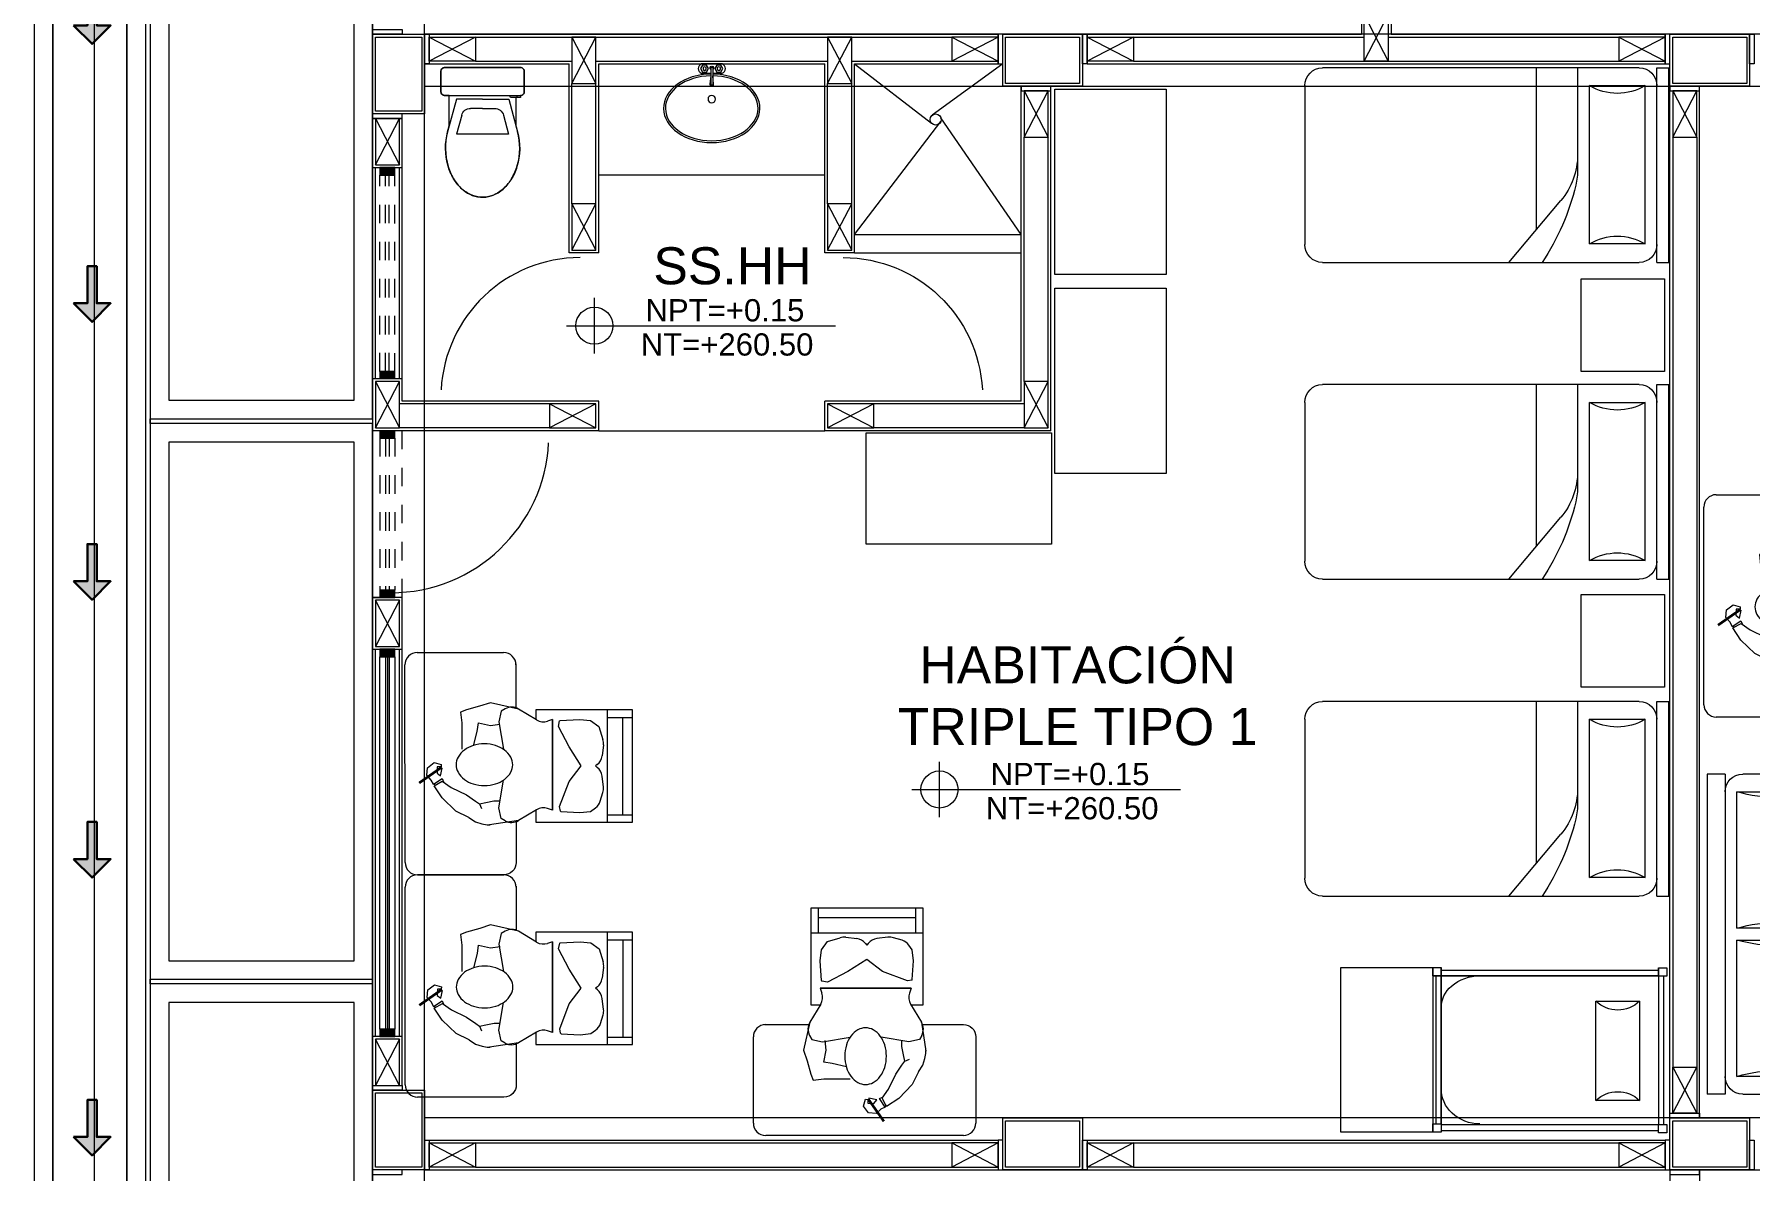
# Model space of a CAD drawing. Header units: metres. Extents: x 349075 to 349285, y 9281902 to 9282050.
# Drawn here: x 349143.86 to 349153.11, y 9282015.89 to 9282022.02 of the extents above; entities that cross this region are included whole.
import ezdxf

# ---------------------------------------------------------------- set-up
doc = ezdxf.new("R2010")
doc.units = ezdxf.units.M
doc.header["$LTSCALE"] = 0.25
doc.linetypes.add('01 nivel$0$HIDDEN2', pattern=[0.1875, 0.125, -0.0625])
doc.linetypes.add('DASHED2', pattern=[0.762, 0.635, -0.127])
for name, color, linetype, lineweight in [('.', 7, 'Continuous', 0), ('0_ CUNETAS', 151, 'Continuous', 5), ('0_VANOS', 30, 'Continuous', 9), ('ARQ-FONDO', 253, 'CONTINUOUS', 9), ('CUNETAS-RED', 5, 'CONTINUOUS', 18)]:
    doc.layers.add(name, color=color, linetype=linetype, lineweight=lineweight)
doc.styles.add('Arial_1', font='arial.ttf', dxfattribs={"height": 0.15})

# ---------------------------------------------------------------- blocks, each defined once
blk = doc.blocks.new('*U3807')
at = {"layer": '.', "lineweight": 30}
h = blk.add_hatch(color=1, dxfattribs=at)
h.dxf.hatch_style = 1
h.paths.add_polyline_path([(-0.025, -0.05), (-0.1, -0.05), (0, -0.15), (0.1, -0.05), (0.025, -0.05), (0.025, 0.15), (-0.025, 0.15)])
at = {"layer": '0_ CUNETAS', "color": 1, "lineweight": 30}
blk.add_lwpolyline([(-0.1, -0.05), (-0.025, -0.05), (-0.025, 0.15), (0.025, 0.15), (0.025, -0.05), (0.1, -0.05), (0, -0.15)], close=True, dxfattribs=at)
blk = doc.blocks.new('*U3808')
at = {"layer": '0_ CUNETAS', "color": 0, "linetype": 'ByBlock', "lineweight": -2, "transparency": 16777216}
for p in [(0, 33), (0, 31.5), (0, 30), (0, 28.5), (0, 27)]:
    blk.add_blockref('*U3807', p, dxfattribs=at)
blk = doc.blocks.new('red drenaje')
at = {"layer": 'CUNETAS-RED'}
blk.add_line((-7.175, 111.023), (-7.175, 73.893), dxfattribs=at)
at = {"layer": 'CUNETAS-RED', "lineweight": 0}
for p, q in [((-7.175, 111.023), (-7.175, 73.893)), ((-6.575, 111.023), (-6.575, 73.893)), ((-7.075, 110.923), (-7.075, 73.893))]:
    blk.add_line(p, q, dxfattribs=at)
blk.add_polyline3d([(-6.675, 73.893, 0), (-6.675, 110.923, 0), (-6.675, 73.893, -20.5486), (-7.075, 73.893, -20.5486), (-7.075, 110.923, 0), (-6.675, 110.923, 0)], dxfattribs=at)
blk.add_blockref('*U3808', (-6.8631, 71.1207, -20.5486), dxfattribs=at)
blk = doc.blocks.new('C-4-flat-1-flat-1')
at = {"layer": 'ARQ-FONDO', "lineweight": 0}
for p, q in [((-0.4364, -0.063), (-0.4363, -0.473)), ((-0.3064, -0.0429), (-0.4164, -0.0429)), ((-0.2864, -0.0879), (-0.2864, -0.0629)), ((-0.122, -0.0879), (-0.2864, -0.0879)), ((-0.2664, -0.1265), (-0.0899, -0.0793)), ((-0.0899, -0.0793), (-0.122, -0.0879)), ((-0.2663, -0.2679), (-0.2664, -0.1265)), ((-0.1793, -0.155), (-0.0769, -0.1276)), ((-0.0769, -0.4081), (-0.0769, -0.1276)), ((-0.2663, -0.2679), (-0.2663, -0.4093)), ((-0.2163, -0.2679), (-0.2163, -0.2033)), ((-0.2163, -0.2679), (-0.2163, -0.3325)), ((-0.2753, -0.4181), (-0.2863, -0.4133)), ((-0.2741, -0.4537), (-0.2863, -0.4537)), ((-0.2753, -0.4537), (-0.2753, -0.4181)), ((-0.2753, -0.4479), (-0.1219, -0.4479)), ((-0.2753, -0.4479), (-0.1219, -0.4479)), ((-0.2753, -0.4537), (-0.2753, -0.4479)), ((-0.2741, -0.4537), (-0.2753, -0.4537)), ((-0.2741, -0.4729), (-0.2741, -0.4537)), ((-0.2741, -0.4729), (-0.2741, -0.4537)), ((-0.2663, -0.4093), (-0.0898, -0.4565)), ((-0.1792, -0.3808), (-0.0769, -0.4081)), ((-0.1219, -0.4479), (-0.0898, -0.4565)), ((-0.4163, -0.4929), (-0.3063, -0.4929)), ((-0.2863, -0.4729), (-0.2741, -0.4729)), ((-0.2863, -0.4729), (-0.2741, -0.4729))]:
    blk.add_line(p, q, dxfattribs=at)
at = {"layer": 'ARQ-FONDO', "lineweight": 0, "flags": 128}
blk.add_lwpolyline([(-0.4164, -0.0429), (-0.3064, -0.0429, -0.016084), (-0.3051, -0.043, -0.098696), (-0.2975, -0.045, -0.082497), (-0.2922, -0.0488, -0.052188), (-0.2896, -0.052, -0.043988), (-0.288, -0.0551, -0.036572), (-0.287, -0.0579, -0.034751), (-0.2865, -0.0606, -0.021821), (-0.2864, -0.0624, -0.006718), (-0.2864, -0.0629), (-0.2863, -0.4729, -0.016083), (-0.2863, -0.4742, -0.022806), (-0.2865, -0.476, -0.021818), (-0.2869, -0.4777, -0.034754), (-0.2877, -0.4804, -0.036572), (-0.289, -0.483, -0.043988), (-0.291, -0.4859, -0.052186), (-0.294, -0.4887, -0.082496), (-0.2998, -0.4918, -0.082484), (-0.3063, -0.4929), (-0.4163, -0.4929, -0.016082), (-0.4176, -0.4929, -0.098699), (-0.4251, -0.4909, -0.082496), (-0.4304, -0.4871, -0.052185), (-0.4331, -0.4838, -0.043989), (-0.4347, -0.4807, -0.036572), (-0.4356, -0.478, -0.034752), (-0.4362, -0.4752, -0.021821), (-0.4363, -0.4735, -0.006719), (-0.4363, -0.473), (-0.4364, -0.063, -0.016085), (-0.4363, -0.0617, -0.022804), (-0.4361, -0.0599, -0.021821), (-0.4358, -0.0581, -0.034752), (-0.4349, -0.0555, -0.036572), (-0.4337, -0.0529, -0.043989), (-0.4316, -0.05, -0.052185), (-0.4286, -0.0471, -0.082499), (-0.4229, -0.044, -0.082481), (-0.4164, -0.0429)], format="xyb", dxfattribs=at)
at = {"layer": 'ARQ-FONDO', "lineweight": 0}
for points in [[(-0.0898, -0.4565, 0.138325), (0.0981, -0.4533, 0.067431), (0.1697, -0.4207, 0.079159), (0.2243, -0.3728, 0.080244), (0.2533, -0.3232, 0.196401), (0.2512, -0.2071, 0.091852), (0.2135, -0.1507, 0.06635), (0.164, -0.1115, 0.067294), (0.0912, -0.0804, 0.132913), (-0.0899, -0.0793)], [(-0.0899, -0.0793, -0.138325), (0.098, -0.0823, -0.067431), (0.1696, -0.115, -0.079159), (0.2242, -0.1628, -0.080244), (0.2533, -0.2124, -0.196401), (0.2512, -0.3285, -0.091852), (0.2136, -0.3849, -0.06635), (0.1641, -0.4241, -0.067294), (0.0913, -0.4553, -0.132913), (-0.0898, -0.4565)]]:
    blk.add_lwpolyline(points, format="xyb", dxfattribs=at)
for centre, major_axis, start_param, end_param in [((-0.4164, -0.0629), (0.02, -0.0013), 1.635126, 3.205922), ((-0.3064, -0.0629), (0.02, -0.0013), 0.06433, 1.635126), ((-0.1663, -0.2033), (0.0499, -0.0032), 1.896446, 3.205922), ((-0.1663, -0.3325), (0.0499, -0.0032), -3.077263, -1.767787), ((-0.4163, -0.4729), (0.02, -0.0013), -3.077263, -1.506467), ((-0.3063, -0.4729), (0.02, -0.0013), -1.506467, 0.06433)]:
    blk.add_ellipse(centre, major_axis=major_axis, ratio=1, start_param=start_param, end_param=end_param, dxfattribs=at)
blk = doc.blocks.new('Lav ovalado')
at = {"layer": 'ARQ-FONDO', "lineweight": 0}
for p, q in [((-0.0222, 0.005), (-0.1104, 0.005)), ((-0.0222, -0.005), (-0.1104, -0.005))]:
    blk.add_line(p, q, dxfattribs=at)
for points in [[(-0.0644, -0.005), (-0.1094, -0.0099, -1.115964), (-0.1094, 0.0099), (-0.0644, 0.005)], [(-0.05, 0.005), (-0.05, 0.0566, -0.688608), (0, 0.0566), (0, -0.0566, -0.688608), (-0.05, -0.0566)], [(-0.05, -0.0566), (-0.05, -0.005, -0.688608)]]:
    blk.add_lwpolyline(points, format="xyb", dxfattribs=at)
for points in [[(-0.0437, 0.0485), (-0.025, 0.0593), (-0.0063, 0.0485), (-0.0063, 0.027), (-0.025, 0.0162), (-0.0437, 0.027)], [(-0.035, 0.0377), (-0.03, 0.0464), (-0.02, 0.0464), (-0.015, 0.0377), (-0.02, 0.0291), (-0.03, 0.0291)], [(-0.0437, -0.0278), (-0.025, -0.0171), (-0.0063, -0.0278), (-0.0063, -0.0494), (-0.025, -0.0602), (-0.0437, -0.0494)], [(-0.035, -0.0386), (-0.03, -0.03), (-0.02, -0.03), (-0.015, -0.0386), (-0.02, -0.0473), (-0.03, -0.0473)]]:
    blk.add_lwpolyline(points, close=True, dxfattribs=at)
blk.add_circle((-0.1898, -0.0004), 0.02, dxfattribs=at)
for centre, radius, start, end in [((-0.1104, 0), 0.005, 90, 270), ((-0.0222, 0), 0.01, 210, 150), ((-0.0222, 0), 0.005, 270, 90)]:
    blk.add_arc(centre, radius, start, end, dxfattribs=at)
at = {"layer": 'ARQ-FONDO', "lineweight": 0, "extrusion": (0, 0, -1)}
for major_axis, ratio, start_param, end_param in [((0, 0.26), 0.711538, 1.588351, 7.833073), ((0, 0.25), 0.7, 1.589053, 7.832236)]:
    blk.add_ellipse((-0.2394, -0.0004), major_axis=major_axis, ratio=ratio, start_param=start_param, end_param=end_param, dxfattribs=at)
blk = doc.blocks.new('columnas 2do bloque')
at = {"layer": 'ARQ-FONDO', "elevation": 0}
for points in [[(-10.83, -6.23), (-10.83, -5.8), (-10.55, -5.8), (-10.55, -6.23)], [(-10.815, -6.215), (-10.815, -5.815), (-10.565, -5.815), (-10.565, -6.215)], [(-7.43, -11.65), (-7, -11.65), (-7, -11.93), (-7.43, -11.93)], [(-3.83, -11.65), (-3.4, -11.65), (-3.4, -11.93), (-3.83, -11.93)], [(-7.415, -11.665), (-7.015, -11.665), (-7.015, -11.915), (-7.415, -11.915)], [(-3.815, -11.665), (-3.415, -11.665), (-3.415, -11.915), (-3.815, -11.915)]]:
    blk.add_lwpolyline(points, close=True, dxfattribs=at)
at = {"layer": 'ARQ-FONDO'}
for points in [[(-7.43, -5.8), (-7, -5.8), (-7, -6.08), (-7.43, -6.08)], [(-7.415, -5.815), (-7.015, -5.815), (-7.015, -6.065), (-7.415, -6.065)], [(-3.83, -5.8), (-3.4, -5.8), (-3.4, -6.08), (-3.83, -6.08)], [(-3.815, -5.815), (-3.415, -5.815), (-3.415, -6.065), (-3.815, -6.065)], [(-10.83, -11.93), (-10.83, -11.5), (-10.55, -11.5), (-10.55, -11.93)], [(-10.815, -11.915), (-10.815, -11.515), (-10.565, -11.515), (-10.565, -11.915)]]:
    blk.add_lwpolyline(points, close=True, dxfattribs=at)
blk = doc.blocks.new('*U1045')
at = {"linetype": 'Continuous', "lineweight": 0, "true_color": 0xbebebe}
for points in [[(3037.2524, 1360.5431), (3037.2124, 1360.5431), (3037.2124, 1360.4631), (3037.2524, 1360.4631)], [(3039.3025, 1360.5431), (3039.2625, 1360.5431), (3039.2625, 1360.4631), (3039.3025, 1360.4631)]]:
    blk.add_hatch(color=9, dxfattribs=at).paths.add_polyline_path(points)
at = {"layer": '0_VANOS', "linetype": 'Continuous'}
for p, q in [((3037.2524, 1360.5131), (3039.2625, 1360.5131)), ((3037.2524, 1360.5031), (3039.2625, 1360.5031)), ((3037.2524, 1360.4931), (3039.2625, 1360.4931))]:
    blk.add_line(p, q, dxfattribs=at)
for points in [[(3037.2124, 1360.5431), (3037.2124, 1360.4631), (3037.2524, 1360.4631), (3037.2524, 1360.5431)], [(3037.2524, 1360.5431), (3039.2625, 1360.5431), (3039.2625, 1360.4631), (3037.2524, 1360.4631)], [(3039.2625, 1360.5431), (3039.2625, 1360.4631), (3039.3025, 1360.4631), (3039.3025, 1360.5431)]]:
    blk.add_lwpolyline(points, close=True, dxfattribs=at)
blk = doc.blocks.new('*U1046')
at = {"linetype": 'Continuous', "true_color": 0xbebebe}
for points in [[(3032.1314, 1351.1888), (3032.1314, 1351.2688), (3032.1714, 1351.2688), (3032.1714, 1351.1888)], [(3033.2314, 1351.1888), (3033.2314, 1351.2688), (3033.2714, 1351.2688), (3033.2714, 1351.1888)]]:
    blk.add_hatch(color=9, dxfattribs=at).paths.add_polyline_path(points)
at = {"layer": '0_VANOS', "linetype": 'Continuous'}
for p, q in [((3032.1314, 1351.2688), (3032.1714, 1351.2688)), ((3032.1314, 1351.2688), (3032.1314, 1351.1888)), ((3032.1714, 1351.1888), (3032.1314, 1351.1888)), ((3032.1714, 1351.2688), (3032.1714, 1351.1888)), ((3033.2314, 1351.1888), (3033.2314, 1351.2688)), ((3033.2314, 1351.2688), (3033.2714, 1351.2688)), ((3033.2714, 1351.1888), (3033.2314, 1351.1888)), ((3033.2714, 1351.2688), (3033.2714, 1351.1888))]:
    blk.add_line(p, q, dxfattribs=at)
at = {"layer": '0_VANOS', "linetype": '01 nivel$0$HIDDEN2', "ltscale": 0.5}
for p, q in [((3032.1708, 1351.2688), (3033.2307, 1351.2688)), ((3032.1714, 1351.2388), (3033.2314, 1351.2388)), ((3032.1714, 1351.2188), (3033.2314, 1351.2188)), ((3032.1714, 1351.1888), (3033.2314, 1351.1888))]:
    blk.add_line(p, q, dxfattribs=at)
at = {"layer": '0_VANOS', "linetype": '01 nivel$0$HIDDEN2'}
blk.add_line((3033.2314, 1351.2688), (3033.2714, 1351.2688), dxfattribs=at)
blk = doc.blocks.new('Cotas de elevación - M_Cota de elevación - Destino rellenado-517392-Nivel 1')
at = {"layer": 'ARQ-FONDO'}
for p, q in [((0, -0.0015), (0, 0.0015)), ((-0.0015, 0), (0.013, 0))]:
    blk.add_line(p, q, dxfattribs=at)
blk.add_circle((0, 0), 0.001, dxfattribs=at)
blk = doc.blocks.new('cama doble')
at = {"layer": 'ARQ-FONDO', "linetype": 'ByBlock', "lineweight": 0}
for p, q in [((-0.864, 2.4), (-0.864, 2.496)), ((-0.864, 2.496), (0.864, 2.496)), ((0.864, 2.4), (0.864, 2.496)), ((-0.864, 2.4), (0.864, 2.4)), ((-0.032, 2.336), (-0.768, 2.336)), ((-0.768, 2.336), (-0.768, 1.888)), ((-0.032, 1.888), (-0.032, 2.336)), ((0.032, 2.336), (0.032, 1.888)), ((0.768, 2.336), (0.032, 2.336)), ((0.768, 1.888), (0.768, 2.336)), ((-0.864, 0.096), (-0.864, 2.304)), ((0.864, 2.304), (0.864, 0.096)), ((-0.768, 1.888), (-0.032, 1.888)), ((0.032, 1.888), (0.768, 1.888)), ((0.4723, 1.824), (0.864, 1.824)), ((-0.128, 1.568), (0.864, 1.568)), ((0.768, 0), (-0.768, 0))]:
    blk.add_line(p, q, dxfattribs=at)
for centre, radius, start, end in [((-0.768, 2.304), 0.096, 90, 180), ((-1.536, 2.112), 0.8, 343.7398, 16.2602), ((0.736, 2.112), 0.8, 163.7398, 196.2602), ((-0.736, 2.112), 0.8, 343.7398, 16.2602), ((1.536, 2.112), 0.8, 163.7398, 196.2602), ((0.768, 2.304), 0.096, 0, 90), ((-1.3104, 6.3421), 4.7798, 275.35716, 287.66655), ((0.5961, 0.6488), 1.1764, 92.53978, 126.04031), ((0.4718, 0.2879), 1.5361, 89.98136, 102.46674), ((-0.816, 2.472), 1.1308, 267.56726, 309.54608), ((-0.768, 0.096), 0.096, 180, 270), ((0.768, 0.096), 0.096, 270, 0)]:
    blk.add_arc(centre, radius, start, end, dxfattribs=at)
blk = doc.blocks.new('escritorio dormitorios')
at = {"layer": 'ARQ-FONDO', "linetype": 'ByBlock', "lineweight": 0}
for p, q in [((-0.672, 0.4277, -11.9309), (0.395, 0.4287, -80.1225)), ((-0.7385, -0.1048, -80.1225), (-0.7385, 0.3612, -80.1225)), ((0.4615, 0.3621, -148.3141), (0.4615, -0.1038, -148.3141)), ((0.401, -0.1701, -167.5126), (0.1629, -0.1701, -167.5126))]:
    blk.add_line(p, q, dxfattribs=at)
at = {"layer": 'ARQ-FONDO', "lineweight": 0}
for p, q in [((-0.3951, 0.1532), (-0.3233, 0.2286)), ((-0.3233, 0.2286), (-0.2575, 0.2716)), ((-0.2336, 0.2274), (-0.2671, 0.1783)), ((-0.2575, 0.2716), (-0.2336, 0.2274)), ((-0.2539, 0.2633), (-0.2491, 0.2752)), ((-0.2491, 0.2752), (-0.2192, 0.2286)), ((-0.2192, 0.2286), (-0.236, 0.2214)), ((-0.4298, 0.0838), (-0.3951, 0.1532)), ((-0.3066, 0.097), (-0.3401, 0.0479)), ((-0.2671, 0.1783), (-0.3066, 0.097)), ((-0.3556, 0.0264), (-0.3807, 0.0156)), ((-0.3401, 0.0479), (-0.3556, 0.0264)), ((-0.4455, -0.1835), (-0.4691, -0.0268)), ((-0.4467, -0.1121), (-0.4345, -0.0901)), ((-0.4345, -0.0901), (-0.3765, -0.0773)), ((-0.3765, -0.0773), (-0.2282, -0.103)), ((0.0876, -0.0773), (-0.0606, -0.103)), ((0.1456, -0.0901), (0.0876, -0.0773)), ((0.1578, -0.1121), (0.1456, -0.0901)), ((-0.3869, -0.281), (-0.4455, -0.1835)), ((0.0981, -0.281), (0.1566, -0.1835)), ((-0.4538, -0.277), (-0.4538, -0.7988)), ((-0.3893, -0.277), (-0.4538, -0.277)), ((0.1521, -0.277), (0.1005, -0.277)), ((0.1521, -0.7988), (0.1521, -0.277)), ((-0.3893, -0.3672), (-0.3804, -0.3403)), ((0.1005, -0.3672), (-0.3893, -0.3672)), ((-0.3893, -0.3672), (0.1005, -0.3672)), ((0.1005, -0.3672), (0.0916, -0.3403)), ((-0.3962, -0.4132), (-0.4022, -0.5153)), ((-0.394, -0.4106), (-0.37, -0.4058)), ((-0.37, -0.4058), (-0.2347, -0.4574)), ((-0.2347, -0.4574), (-0.1509, -0.5218)), ((-0.1509, -0.5218), (-0.0477, -0.4574)), ((-0.0477, -0.4574), (0.0618, -0.3994)), ((0.0618, -0.3994), (0.092, -0.4054)), ((0.0942, -0.408), (0.1005, -0.5153)), ((-0.4022, -0.5153), (-0.3958, -0.5733)), ((0.1005, -0.5153), (0.0941, -0.5733)), ((-0.3958, -0.5733), (-0.3776, -0.5988)), ((-0.3405, -0.6255), (-0.2944, -0.6397)), ((-0.2646, -0.6423), (-0.2054, -0.6349)), ((-0.1585, -0.6087), (-0.1509, -0.5991)), ((-0.1432, -0.6087), (-0.1509, -0.5991)), ((-0.0371, -0.6423), (-0.0963, -0.6349)), ((0.0618, -0.6184), (-0.0073, -0.6397)), ((0.0941, -0.5733), (0.0618, -0.6184)), ((-0.4538, -0.6635), (0.1521, -0.6635)), ((-0.4143, -0.6635), (-0.4143, -0.7988)), ((0.1106, -0.6635), (0.1106, -0.7988)), ((-0.4538, -0.7988), (0.1521, -0.7988)), ((-0.4143, -0.7473), (0.1106, -0.7473))]:
    blk.add_line(p, q, dxfattribs=at)
at = {"layer": 'ARQ-FONDO', "lineweight": 0, "const_width": 0.014}
blk.add_lwpolyline([(-0.1571, 0.2297), (-0.2426, 0.352)], dxfattribs=at)
at = {"layer": 'ARQ-FONDO', "lineweight": 0}
for points in [[(-0.2491, 0.2752), (-0.2266, 0.2869), (-0.2006, 0.3101), (-0.16, 0.3064), (-0.1325, 0.2702), (-0.1434, 0.2326), (-0.1557, 0.2333), (-0.1557, 0.2543), (-0.189, 0.2551), (-0.2049, 0.2362), (-0.1622, 0.2276)], [(0.1566, -0.1835), (0.1908, -0.0322), (0.1714, 0.0258), (0.1521, 0.0967), (0.1392, 0.1289), (0.0812, 0.1225), (0.0232, 0.1225), (-0.0606, 0.1225)], [(-0.4298, 0.0838), (-0.4532, 0.0487), (-0.4638, 0.0135), (-0.4691, -0.0147), (-0.4691, -0.0305)], [(-0.3556, 0.0264), (-0.3477, -0.0076), (-0.3389, -0.0516), (-0.3389, -0.0833)], [(-0.0413, 0.058), (0.0361, 0.0387), (0.0812, 0.0323), (0.0683, -0.0322), (0.0747, -0.0837)]]:
    blk.add_lwpolyline(points, dxfattribs=at)
blk.add_lwpolyline([(-0.2564, 0, 0.07405), (-0.2474, -0.0603, 0.084801), (-0.2235, -0.108, 0.106336), (-0.1851, -0.142, 0.128955), (-0.144, -0.1528, 0.128955), (-0.1029, -0.142, 0.106336), (-0.0646, -0.108, 0.084801), (-0.0406, -0.0603, 0.07405), (-0.0316, 0, 0.07405), (-0.0406, 0.0603, 0.084801), (-0.0646, 0.108, 0.106336), (-0.1029, 0.142, 0.128955), (-0.144, 0.1528, 0.128955), (-0.1851, 0.142, 0.106336), (-0.2235, 0.108, 0.084801), (-0.2474, 0.0603, 0.07405)], format="xyb", close=True, dxfattribs=at)
at = {"layer": 'ARQ-FONDO', "linetype": 'ByBlock', "lineweight": 0, "elevation": -80.1225}
blk.add_lwpolyline([(-0.4513, -0.1713), (-0.672, -0.1713, -0.414214), (-0.7385, -0.1048)], format="xyb", dxfattribs=at)
at = {"layer": 'ARQ-FONDO', "linetype": 'ByBlock', "lineweight": 0}
for centre, start, end in [((-0.672, 0.3612, -11.9309), 90, 180), ((0.395, 0.3621, -80.1225), 360, 90), ((0.395, -0.1038, -148.3141), 270, 0)]:
    blk.add_arc(centre, 0.0665, start, end, dxfattribs=at)
at = {"layer": 'ARQ-FONDO', "lineweight": 0}
for centre, radius, start, end in [((-0.3842, -0.1467), 0.0714, 150.9331, 210.97654), ((0.0954, -0.1467), 0.0714, 329.02346, 29.0669), ((-0.4481, -0.3178), 0.0714, 341.55636, 30.97654), ((0.1593, -0.3178), 0.0714, 149.02346, 198.44364), ((-0.3934, -0.4134), 0.0028, 101.30436, 176.63184), ((0.0914, -0.4081), 0.0028, 3.36816, 78.69563), ((0.0914, -0.4081), 0.0028, 3.36816, 78.69563), ((-0.3195, -0.5573), 0.0714, 215.55138, 252.90541), ((-0.2734, -0.5714), 0.0714, 252.90541, 277.12145), ((-0.2143, -0.564), 0.0714, 277.12145, 321.32606), ((-0.0875, -0.564), 0.0714, 218.67394, 262.87855), ((-0.0283, -0.5714), 0.0714, 262.87855, 287.09459)]:
    blk.add_arc(centre, radius, start, end, dxfattribs=at)
blk = doc.blocks.new('*U1569')
blk.add_arc((0.0215, 0.0476), 0.8535, 0.15786, 87.08143)
blk = doc.blocks.new('*U1074')
at = {"linetype": 'Continuous', "true_color": 0xbebebe}
for points in [[(3032.1314, 1351.1888), (3032.1314, 1351.2688), (3032.1714, 1351.2688), (3032.1714, 1351.1888)], [(3032.9914, 1351.1888), (3032.9914, 1351.2688), (3033.0314, 1351.2688), (3033.0314, 1351.1888)]]:
    blk.add_hatch(color=9, dxfattribs=at).paths.add_polyline_path(points)
at = {"layer": '0_VANOS', "linetype": 'Continuous'}
for p, q in [((3032.1314, 1351.2688), (3032.1714, 1351.2688)), ((3032.1314, 1351.2688), (3032.1314, 1351.1888)), ((3032.1714, 1351.1888), (3032.1314, 1351.1888)), ((3032.1714, 1351.2688), (3032.1714, 1351.1888)), ((3032.9914, 1351.1888), (3032.9914, 1351.2688)), ((3032.9914, 1351.2688), (3033.0314, 1351.2688)), ((3033.0314, 1351.1888), (3032.9914, 1351.1888)), ((3033.0314, 1351.2688), (3033.0314, 1351.1888))]:
    blk.add_line(p, q, dxfattribs=at)
at = {"layer": '0_VANOS', "linetype": '01 nivel$0$HIDDEN2', "ltscale": 0.5}
for p, q in [((3032.1708, 1351.2688), (3032.9908, 1351.2688)), ((3032.1714, 1351.2388), (3032.9914, 1351.2388)), ((3032.1714, 1351.2188), (3032.9914, 1351.2188)), ((3032.1714, 1351.1888), (3032.9914, 1351.1888))]:
    blk.add_line(p, q, dxfattribs=at)
at = {"layer": '0_VANOS', "linetype": '01 nivel$0$HIDDEN2'}
blk.add_line((3032.9914, 1351.2688), (3033.0314, 1351.2688), dxfattribs=at)
blk = doc.blocks.new('*U995')
at = {"lineweight": 0}
blk.add_arc((0.022, 0.0479), 0.7531, 0.15786, 87.08143, dxfattribs=at)
blk = doc.blocks.new('cunaaaaaaa')
at = {"layer": 'ARQ-FONDO', "lineweight": 0}
for p, q in [((-1.0631, 2.1094), (-1.0631, 2.0644)), ((-1.0181, 2.1094), (-1.0631, 2.1094)), ((-1.0631, 2.0644), (-1.0181, 2.0644)), ((-1.0519, 2.0644), (-1.0519, 0.8925)), ((-1.0209, 2.0644), (-1.0209, 0.8925)), ((-0.1731, 2.0644), (-1.0209, 2.0644)), ((-1.0181, 2.0644), (-1.0181, 2.1094)), ((-0.2181, 2.0925), (-1.0181, 2.0925)), ((-0.1731, 2.1094), (-0.2181, 2.1094)), ((-0.2181, 2.1094), (-0.2181, 2.0644)), ((-0.2181, 2.0644), (-0.1731, 2.0644)), ((-0.2153, 0.8475), (-0.2153, 2.0644)), ((-0.2153, 2.0644), (-0.2153, 0.8475)), ((-0.1844, 0.8925), (-0.1844, 2.0644)), ((-0.1731, 2.0644), (-0.1731, 2.1094)), ((-0.8887, 1.9631), (-0.8887, 1.7269)), ((-0.3531, 1.9631), (-0.8887, 1.9631)), ((-0.3531, 1.7269), (-0.3531, 1.9631)), ((-0.8887, 1.7269), (-0.3531, 1.7269)), ((-1.0603, 0.8925), (-1.0603, 0.8475)), ((-1.0153, 0.8925), (-1.0603, 0.8925)), ((-1.0603, 0.8475), (-1.0153, 0.8475)), ((-1.0181, 0.8925), (-0.1703, 0.8925)), ((-0.1703, 0.8925), (-1.0181, 0.8925)), ((-1.0153, 0.8475), (-1.0153, 0.8925)), ((-1.0153, 0.8644), (-0.2153, 0.8644)), ((-0.1703, 0.8925), (-0.2153, 0.8925)), ((-0.2153, 0.8925), (-0.2153, 0.8475)), ((-0.2153, 0.8475), (-0.1703, 0.8475)), ((-0.1703, 0.8475), (-0.1703, 0.8925))]:
    blk.add_line(p, q, dxfattribs=at)
for centre, radius, start, end in [((-1.0128, 1.845), 0.1713, 316.39413, 43.60587), ((-0.2291, 1.845), 0.1713, 136.39413, 223.60587), ((-0.794, 1.1006), 0.2213, 180, 222.58049), ((-0.453, 1.1006), 0.2377, 320.04245, 0), ((-0.8241, 1.073), 0.1805, 222.58051, 270), ((-0.3897, 1.0476), 0.1551, 270, 320.04242)]:
    blk.add_arc(centre, radius, start, end, dxfattribs=at)
blk = doc.blocks.new('CAMA DE PLAZA Y MEDIA')
at = {"layer": 'ARQ-FONDO', "linetype": 'ByBlock', "lineweight": 0}
for p, q in [((-2.464, -0.474), (-2.464, 0.576)), ((-2.4, 0.576), (-2.464, 0.576)), ((-2.4, -0.474), (-2.4, 0.576)), ((-2.304, 0.576), (-0.596, 0.576)), ((-1.972, 0.576), (-1.972, 0.0311)), ((-1.748, 0.576), (-1.748, -0.298)), ((-2.036, 0.48), (-2.336, 0.48)), ((-2.336, -0.374), (-2.336, 0.48)), ((-2.036, -0.374), (-2.036, 0.48)), ((-0.5, 0.48), (-0.5, -0.378)), ((-1.6005, -0.474), (-1.8817, -0.1401)), ((-2.336, -0.374), (-2.036, -0.374)), ((-2.4, -0.474), (-2.464, -0.474)), ((-0.596, -0.474), (-2.304, -0.474))]:
    blk.add_line(p, q, dxfattribs=at)
for centre, radius, start, end in [((-2.304, 0.48), 0.096, 90, 180), ((-0.596, 0.48), 0.096, 0, 90), ((-2.186, 0.73), 0.2915, 239.03624, 300.96376), ((-1.588, 0.1073), 0.384, 180, 220.10593), ((-1.588, 0.0311), 0.384, 180, 193.3928), ((-0.6948, 0.2438), 1.3022, 193.3928, 213.4501), ((-2.186, -0.624), 0.2915, 59.03624, 120.96376), ((-2.304, -0.378), 0.096, 180, 270), ((-0.596, -0.378), 0.096, 270, 0)]:
    blk.add_arc(centre, radius, start, end, dxfattribs=at)
blk = doc.blocks.new('BLOQUE EDF 07 PG')
at = {"layer": 'ARQ-FONDO'}
for p, q in [((-5.495, -3, -20.5486), (-5.495, -5.8, -20.5486)), ((-5.335, -3, -20.5486), (-5.335, -5.8, -20.5486)), ((-10.83, -3.92, -20.5486), (-10.83, -5.8)), ((-5.48, -5.695, -20.5486), (-5.35, -5.945, -20.5486)), ((-5.48, -5.945, -20.5486), (-5.35, -5.695, -20.5486)), ((-10.55, -5.8, -20.5486), (-7.455, -5.8, 0)), ((-10.275, -5.815, -20.5486), (-10.525, -5.945, -20.5486)), ((-10.525, -5.815, -20.5486), (-10.275, -5.945, -20.5486)), ((-10.275, -5.815, -20.5486), (-7.705, -5.815, 0)), ((-9.7548, -6.065, -20.5486), (-9.6248, -5.815, -20.5486)), ((-9.7548, -5.815, -20.5486), (-9.6248, -6.065, -20.5486)), ((-8.375, -6.065, -20.5486), (-8.245, -5.815, -20.5486)), ((-8.375, -5.815, -20.5486), (-8.245, -6.065, -20.5486)), ((-7.705, -5.815, 0), (-7.455, -5.945, 0)), ((-7.455, -5.815, 0), (-7.705, -5.945, 0)), ((-7.455, -5.96, 0), (-7.455, -5.8, -20.5486)), ((-6.975, -5.8, 0), (-5.495, -5.8, -20.5486)), ((-6.975, -5.96, 0), (-6.975, -5.8, 0)), ((-6.725, -5.815, 0), (-6.975, -5.945, 0)), ((-6.975, -5.815, 0), (-6.725, -5.945, 0)), ((-6.725, -5.815, 0), (-5.48, -5.815, -20.5486)), ((-5.35, -5.815, -20.5486), (-4.105, -5.815, 0)), ((-5.335, -5.8, -20.5486), (-3.855, -5.8, 0)), ((-4.105, -5.815, 0), (-3.855, -5.945, 0)), ((-3.855, -5.815, 0), (-4.105, -5.945, 0)), ((-3.855, -5.96, 0), (-3.855, -5.8, 0)), ((-10.55, -5.96, -20.5486), (-9.77, -5.96, -20.5486)), ((-10.275, -5.945, -20.5486), (-9.7548, -5.945, -20.5486)), ((-9.77, -6.98, -20.5486), (-9.77, -5.96, -20.5486)), ((-9.6248, -5.945, -20.5486), (-8.375, -5.945, -20.5486)), ((-9.61, -5.96, -20.5486), (-8.39, -5.96, -20.5486)), ((-9.61, -6.98, -664.3859), (-9.61, -5.96, -20.5486)), ((-8.39, -6.98, -20.5486), (-8.39, -5.96, -20.5486)), ((-8.245, -5.945, -20.5486), (-7.705, -5.945, 0)), ((-8.23, -5.96, -20.5486), (-7.455, -5.96, 0)), ((-8.23, -6.98, -20.5486), (-8.23, -5.96, -20.5486)), ((-8.23, -5.96, 0), (-7.8138, -6.2806, 0)), ((-7.43, -5.96, 0), (-7.8109, -6.2366, 0)), ((-6.975, -5.96, 0), (-3.855, -5.96, 0)), ((-6.725, -5.945, 0), (-4.105, -5.945, 0)), ((-9.755, -6.715, -664.3859), (-9.7548, -6.065, -20.5486)), ((-9.625, -6.715, -664.3859), (-9.6248, -6.065, -20.5486)), ((-8.375, -6.715, -20.5486), (-8.375, -6.065, -20.5486)), ((-8.245, -6.715, -20.5486), (-8.245, -6.065, -20.5486)), ((-7.33, -7.78, -20.5486), (-7.33, -6.08, -20.5486)), ((-7.315, -6.355, -20.5486), (-7.185, -6.105, -20.5486)), ((-7.315, -6.105, -20.5486), (-7.185, -6.355, -20.5486)), ((-7.17, -7.94, -20.5486), (-7.17, -6.08, -20.5486)), ((-3.83, -11.65, -20.5486), (-3.83, -6.08, -20.5486)), ((-3.815, -6.355, -20.5486), (-3.685, -6.105, -20.5486)), ((-3.815, -6.105, -20.5486), (-3.685, -6.355, -20.5486)), ((-3.67, -11.65, -20.5486), (-3.67, -6.08, -20.5486)), ((-10.815, -6.505), (-10.685, -6.255)), ((-10.815, -6.255), (-10.685, -6.505)), ((-8.23, -6.88, -664.3859), (-7.7642, -6.2711, 0)), ((-7.33, -6.88, -664.3859), (-7.7635, -6.2507, 0)), ((-7.315, -7.675, -20.5486), (-7.315, -6.355, -20.5486)), ((-7.185, -7.675, -20.5486), (-7.185, -6.355, -20.5486)), ((-3.815, -6.355, -20.5486), (-3.815, -11.375, -20.5486)), ((-3.685, -6.355, -20.5486), (-3.685, -11.375, -20.5486)), ((-10.83, -7.66, -20.5486), (-10.83, -6.52)), ((-10.815, -7.66, -20.5486), (-10.815, -6.52, -20.5486)), ((-10.685, -7.66, -20.5486), (-10.685, -6.52, -20.5486)), ((-10.67, -7.78, -20.5486), (-10.67, -6.52)), ((-8.39, -6.56, -20.5486), (-9.61, -6.56, -20.5486)), ((-9.755, -6.965, -664.3859), (-9.625, -6.715, -664.3859)), ((-9.755, -6.715, -664.3859), (-9.625, -6.965, -664.3859)), ((-8.375, -6.965, -684.9345), (-8.245, -6.715, -684.9345)), ((-8.375, -6.715, -684.9345), (-8.245, -6.965, -684.9345)), ((-8.23, -6.88, -664.3859), (-7.33, -6.88, -664.3859)), ((-9.61, -6.98, -664.3859), (-9.77, -6.98, -664.3859)), ((-8.23, -6.98, -20.5486), (-8.39, -6.98, -20.5486)), ((-8.23, -6.98, -664.3859), (-7.33, -6.98, -664.3859)), ((-10.67, -7.66, -20.5486), (-10.83, -7.66, -20.5486)), ((-10.815, -7.675, -20.5486), (-10.815, -7.675, -20.5486)), ((-10.815, -7.925, -684.9345), (-10.685, -7.675, -684.9345)), ((-10.815, -7.675, -684.9345), (-10.685, -7.925, -684.9345)), ((-10.685, -7.675, -20.5486), (-10.685, -7.675, -20.5486)), ((-7.315, -7.925, -684.9345), (-7.185, -7.675, -684.9345)), ((-7.315, -7.675, -684.9345), (-7.185, -7.925, -684.9345)), ((-9.875, -7.795, -20.5486), (-10.685, -7.795, -20.5486)), ((-9.61, -7.78, -20.5486), (-10.67, -7.78, -20.5486)), ((-9.875, -7.795, -684.9345), (-9.625, -7.925, -684.9345)), ((-9.625, -7.795, -684.9345), (-9.875, -7.925, -684.9345)), ((-9.625, -7.925, -20.5486), (-9.625, -7.795, -20.5486)), ((-9.61, -7.94, -20.5486), (-9.61, -7.78, -20.5486)), ((-8.39, -7.94, -20.5486), (-8.39, -7.78, -20.5486)), ((-7.33, -7.78, -20.5486), (-8.39, -7.78, -20.5486)), ((-8.375, -7.795, -684.9345), (-8.125, -7.925, -684.9345)), ((-8.125, -7.795, -684.9345), (-8.375, -7.925, -684.9345)), ((-7.315, -7.795, -20.5486), (-8.125, -7.795, -20.5486)), ((-9.61, -7.94), (-10.83, -7.94)), ((-9.875, -7.925, -20.5486), (-10.685, -7.925, -684.9345)), ((-9.61, -7.94), (-8.39, -7.94, -20.5486)), ((-7.17, -7.94, -20.5486), (-8.39, -7.94, -20.5486)), ((-7.315, -7.925, -20.5486), (-8.125, -7.925, -20.5486)), ((-10.685, -8.855), (-10.815, -9.105)), ((-10.685, -9.105), (-10.815, -8.855)), ((-10.83, -11.21), (-10.83, -9.12, -20.5486)), ((-10.815, -11.21, -20.5486), (-10.815, -9.12, -20.5486)), ((-10.685, -11.21, -20.5486), (-10.685, -9.12, -20.5486)), ((-10.67, -11.21, 0), (-10.67, -9.12)), ((-10.815, -11.225, 664.3859), (-10.815, -11.225, 664.3859)), ((-10.685, -11.225, 0), (-10.815, -11.475, 0)), ((-10.685, -11.475, 0), (-10.815, -11.225, 0)), ((-3.815, -11.375, -705.4832), (-3.685, -11.625, -705.4832)), ((-3.815, -11.625, -705.4832), (-3.685, -11.375, -705.4832)), ((-10.55, -11.77, -20.5486), (-7.455, -11.77, 0)), ((-10.275, -11.785, -20.5486), (-10.525, -11.915, -20.5486)), ((-10.525, -11.785, -20.5486), (-10.275, -11.915, -20.5486)), ((-10.275, -11.785, -20.5486), (-7.705, -11.785, 0)), ((-7.705, -11.785, 0), (-7.455, -11.915, 0)), ((-7.455, -11.785, 0), (-7.705, -11.915, 0)), ((-6.975, -11.77, 0), (-3.855, -11.77, 0)), ((-6.725, -11.785, 0), (-6.975, -11.915, 0)), ((-6.975, -11.785, 0), (-6.725, -11.915, 0)), ((-6.725, -11.785, 0), (-4.105, -11.785, 0)), ((-4.105, -11.785, 0), (-3.855, -11.915, 0)), ((-3.855, -11.785, 0), (-4.105, -11.915, 0)), ((-10.55, -11.93, -20.5486), (-7.455, -11.93, 0)), ((-10.275, -11.915, -20.5486), (-7.705, -11.915, -20.5486)), ((-6.975, -11.93, 0), (-3.855, -11.93, 0)), ((-6.725, -11.915, -20.5486), (-4.105, -11.915, 0)), ((-3.83, -11.93, -20.5486), (-3.83, -17.45, -20.5486)), ((-3.67, -11.93, -20.5486), (-3.67, -17.45, -20.5486))]:
    blk.add_line(p, q, dxfattribs=at)
at = {"layer": 'ARQ-FONDO', "ltscale": 0.7}
blk.add_lwpolyline([(-12.33, 1.5), (1.5, 1.5), (1.5, -36.63), (-12.33, -36.63)], close=True, dxfattribs=at)
for points, elevation in [([(-10.55, -0.63), (-10.83, -0.63), (-10.83, -34.5), (-10.55, -34.5)], 0), ([(-0.28, -6.08), (-0.28, -5.8), (-10.55, -5.8), (-10.55, -6.08)], -20.5486), ([(-0.28, -11.93), (-0.28, -11.65), (-10.55, -11.65), (-10.55, -11.93)], -705.4832)]:
    blk.add_lwpolyline(points, close=True, dxfattribs=dict(at, elevation=elevation))
at = {"layer": 'ARQ-FONDO'}
for points, elevation in [([(-5.48, -5.945), (-5.48, -5.695), (-5.35, -5.695), (-5.35, -5.945)], -20.5486), ([(-10.83, -5.8), (-10.83, -5.775), (-10.67, -5.775), (-10.67, -5.8)], 0), ([(-10.55, -5.8), (-10.525, -5.8), (-10.525, -5.96), (-10.55, -5.96)], -20.5486), ([(-10.525, -5.815), (-10.275, -5.815), (-10.275, -5.945), (-10.525, -5.945)], -20.5486), ([(-9.7548, -5.815), (-9.7548, -6.065), (-9.6248, -6.065), (-9.6248, -5.815)], -20.5486), ([(-8.375, -5.815), (-8.375, -6.065), (-8.245, -6.065), (-8.245, -5.815)], -20.5486), ([(-7.455, -5.815), (-7.705, -5.815), (-7.705, -5.945), (-7.455, -5.945)], 0), ([(-7.43, -5.8), (-7.455, -5.8), (-7.455, -5.96), (-7.43, -5.96)], 0), ([(-7, -5.8), (-6.975, -5.8), (-6.975, -5.96), (-7, -5.96)], 0), ([(-6.975, -5.815), (-6.725, -5.815), (-6.725, -5.945), (-6.975, -5.945)], 0), ([(-3.855, -5.815), (-4.105, -5.815), (-4.105, -5.945), (-3.855, -5.945)], 0), ([(-3.83, -5.8), (-3.855, -5.8), (-3.855, -5.96), (-3.83, -5.96)], 0), ([(-3.4, -5.8), (-3.375, -5.8), (-3.375, -5.96), (-3.4, -5.96)], 0), ([(-7.33, -6.08), (-7.33, -6.105), (-7.17, -6.105), (-7.17, -6.08)], -20.5486), ([(-7.315, -6.105), (-7.315, -6.355), (-7.185, -6.355), (-7.185, -6.105)], -20.5486), ([(-3.83, -6.08), (-3.83, -6.105), (-3.67, -6.105), (-3.67, -6.08)], -20.5486), ([(-3.815, -6.105), (-3.815, -6.355), (-3.685, -6.355), (-3.685, -6.105)], -20.5486), ([(-10.83, -6.23), (-10.83, -6.255), (-10.67, -6.255), (-10.67, -6.23)], 0), ([(-10.815, -6.255), (-10.815, -6.505), (-10.685, -6.505), (-10.685, -6.255)], 0), ([(-9.755, -6.715), (-9.755, -6.965), (-9.625, -6.965), (-9.625, -6.715)], -664.3859), ([(-8.375, -6.715), (-8.375, -6.965), (-8.245, -6.965), (-8.245, -6.715)], -684.9345), ([(-10.815, -7.675), (-10.815, -7.925), (-10.685, -7.925), (-10.685, -7.675)], -684.9345), ([(-7.315, -7.675), (-7.315, -7.925), (-7.185, -7.925), (-7.185, -7.675)], -684.9345), ([(-9.625, -7.795), (-9.875, -7.795), (-9.875, -7.925), (-9.625, -7.925)], -684.9345), ([(-8.125, -7.795), (-8.375, -7.795), (-8.375, -7.925), (-8.125, -7.925)], -684.9345), ([(-10.67, -11.475), (-10.67, -11.21), (-10.83, -11.21), (-10.83, -11.475)], 0), ([(-10.685, -11.475), (-10.685, -11.225), (-10.815, -11.225), (-10.815, -11.475)], 0), ([(-3.815, -11.625), (-3.815, -11.375), (-3.685, -11.375), (-3.685, -11.625)], -705.4832), ([(-10.83, -11.5), (-10.83, -11.475), (-10.67, -11.475), (-10.67, -11.5)], 0), ([(-3.83, -11.65), (-3.83, -11.625), (-3.67, -11.625), (-3.67, -11.65)], -705.4832), ([(-10.55, -11.77), (-10.525, -11.77), (-10.525, -11.93), (-10.55, -11.93)], -20.5486), ([(-10.525, -11.785), (-10.275, -11.785), (-10.275, -11.915), (-10.525, -11.915)], -20.5486), ([(-7.455, -11.785), (-7.705, -11.785), (-7.705, -11.915), (-7.455, -11.915)], 0), ([(-7.43, -11.77), (-7.455, -11.77), (-7.455, -11.93), (-7.43, -11.93)], 0), ([(-7, -11.77), (-6.975, -11.77), (-6.975, -11.93), (-7, -11.93)], 0), ([(-6.975, -11.785), (-6.725, -11.785), (-6.725, -11.915), (-6.975, -11.915)], 0), ([(-3.855, -11.785), (-4.105, -11.785), (-4.105, -11.915), (-3.855, -11.915)], 0), ([(-3.83, -11.77), (-3.855, -11.77), (-3.855, -11.93), (-3.83, -11.93)], 0), ([(-3.4, -11.77), (-3.375, -11.77), (-3.375, -11.93), (-3.4, -11.93)], 0), ([(-10.83, -11.93), (-10.83, -11.955), (-10.67, -11.955), (-10.67, -11.93)], 0), ([(-3.83, -11.93), (-3.83, -11.955), (-3.67, -11.955), (-3.67, -11.93)], 0)]:
    blk.add_lwpolyline(points, close=True, dxfattribs=dict(at, elevation=elevation))
at = {"layer": 'ARQ-FONDO', "lineweight": 0}
for points, elevation in [([(-6.5483, -6.0969), (-6.5483, -7.0969), (-7.1483, -7.0969), (-7.1483, -6.0969)], 5.0409), ([(-4.3096, -7.1201), (-3.8586, -7.1201), (-3.8586, -7.6211), (-4.3096, -7.6211)], -1385.3433), ([(-6.5483, -7.1709), (-6.5483, -8.1709), (-7.1483, -8.1709), (-7.1483, -7.1709)], 5.0409), ([(-7.1675, -8.5522), (-8.1675, -8.5522), (-8.1675, -7.9522), (-7.1675, -7.9522)], 5.0409), ([(-4.3096, -8.8235), (-3.8586, -8.8235), (-3.8586, -9.3245), (-4.3096, -9.3245)], -1385.3433), ([(-5.1091, -11.7273), (-5.6049, -11.7273), (-5.6049, -10.8373), (-5.1091, -10.8373)], -20.5486)]:
    blk.add_lwpolyline(points, close=True, dxfattribs=dict(at, elevation=elevation))
at = {"layer": 'ARQ-FONDO'}
for points in [[(-10.83, -6.255), (-10.83, -6.52), (-10.67, -6.52), (-10.67, -6.255)], [(-10.67, -9.12), (-10.67, -8.84), (-10.83, -8.84), (-10.83, -9.12)], [(-10.685, -9.105), (-10.685, -8.855), (-10.815, -8.855), (-10.815, -9.105)]]:
    blk.add_lwpolyline(points, close=True, dxfattribs=at)
at = {"layer": 'ARQ-FONDO', "linetype": 'DASHED2', "ltscale": 0.3}
blk.add_lwpolyline([(-10.67, -8.84), (-10.67, -7.94), (-10.83, -7.94), (-10.83, -8.84)], close=True, dxfattribs=at)
at = {"layer": 'ARQ-FONDO'}
blk.add_circle((-7.792, -6.26, 0), 0.03, dxfattribs=at)
blk.add_blockref('columnas 2do bloque', (0, 0, 0), dxfattribs=at)
at = {"layer": 'ARQ-FONDO', "xscale": -1}
for name, p, rotation in [('C-4-flat-1-flat-1', (-10.5042, -6.4162, -705.4664), 90), ('*U1046', (-1361.9788, -3039.7914, -705.4689), 270), ('*U995', (-8.34, -7.78, -20.5486), 270), ('*U1074', (1340.4788, 3024.1914, -684.9178), 90), ('cama doble', (-1.1327, -10.6575, 0), 90), ('cunaaaaaaa', (-5.9566, -10.667, -20.5486), 270)]:
    blk.add_blockref(name, p, dxfattribs=dict(at, rotation=rotation))
at = {"layer": 'ARQ-FONDO', "lineweight": 0, "xscale": -1, "rotation": 270.000545342567}
blk.add_blockref('Lav ovalado', (-8.9996, -5.96, 0), dxfattribs=at)
at = {"layer": 'ARQ-FONDO', "lineweight": 0, "xscale": -1}
for p in [(-6.3002, -6.5573, -679.8769), (-6.3002, -8.267, -679.8769), (-6.3002, -9.9781, -679.8769)]:
    blk.add_blockref('CAMA DE PLAZA Y MEDIA', p, dxfattribs=at)
at = {"layer": 'ARQ-FONDO'}
for name, p, rotation in [('*U995', (-9.66, -7.78, -20.5486), 90.00000000000003), ('*U1569', (-10.78, -7.94), 270), ('escritorio dormitorios', (-3.2187, -8.7472, 61.6046), 89.99999999999996), ('*U1045', (-1371.2531, 3028.0925, -684.9345), 270)]:
    blk.add_blockref(name, p, dxfattribs=dict(at, rotation=rotation))
at = {"layer": 'ARQ-FONDO', "xscale": 99.99999999999991, "yscale": 99.99999999999991, "zscale": 99.99999999999991}
for p in [(-9.6331, -7.3732, 0), (-7.7712, -9.8768, -20.5486)]:
    blk.add_blockref('Cotas de elevación - M_Cota de elevación - Destino rellenado-517392-Nivel 1', p, dxfattribs=at)
at = {"layer": 'ARQ-FONDO', "lineweight": 0}
for p, rotation in [((-10.2267, -9.5991, -63.1507), 90.00000000000003), ((-10.2258, -10.7992, 5.0409), 90.00000000000003), ((-8.3139, -11.3165, 51.0676), 180)]:
    blk.add_blockref('escritorio dormitorios', p, dxfattribs=dict(at, rotation=rotation))
at = {"layer": 'ARQ-FONDO', "char_height": 0.2, "width": 2.349898, "attachment_point": 1, "style": 'Arial_1'}
for s, insert in [('\\pxqc;SS.HH', (-10.0631, -6.9497, 0)), ('\\pxqc;HABITACIÓN TRIPLE TIPO 1', (-8.2012, -9.1041, -20.5486))]:
    blk.add_mtext(s, dxfattribs=dict(at, insert=insert))
at = {"layer": 'ARQ-FONDO', "char_height": 0.12, "width": 0.902142, "attachment_point": 1, "line_spacing_factor": 0.941778, "style": 'Arial_1'}
for s, insert in [('NPT=+0.15', (-9.3574, -7.2298, 0)), ('NT=+260.50', (-9.3832, -7.4144, 0)), ('NPT=+0.15', (-7.4954, -9.7334, -20.5486)), ('NT=+260.50', (-7.5213, -9.918, -20.5486))]:
    blk.add_mtext(s, dxfattribs=dict(at, insert=insert))
blk = doc.blocks.new('JUNTA VEREDA')
at = {"layer": 'ARQ-FONDO'}
blk.add_lwpolyline([(-0.0133, 1.2), (0.0121, 1.2), (0.0121, 0), (-0.0133, 0)], close=True, dxfattribs=at)
blk = doc.blocks.new('VERDA EDF 07 PGG')
at = {"layer": 'ARQ-FONDO'}
for points, elevation in [([(-13.23, 0), (-13.23, -37.53), (0, -37.53), (0, 0)], -20.5486), ([(-12.03, -9.076), (-12.03, -6.076), (-13.23, -6.076), (-13.23, -9.076)], 0), ([(-12.13, -8.976), (-12.13, -6.176), (-13.13, -6.176), (-13.13, -8.976)], 0), ([(-12.03, -12.1014), (-12.03, -9.1014), (-13.23, -9.1014), (-13.23, -12.1014)], 0), ([(-12.13, -12.0014), (-12.13, -9.2014), (-13.13, -9.2014), (-13.13, -12.0014)], 0), ([(-12.03, -15.1268), (-12.03, -12.1268), (-13.23, -12.1268), (-13.23, -15.1268)], 0), ([(-12.13, -15.0268), (-12.13, -12.2268), (-13.13, -12.2268), (-13.13, -15.0268)], 0)]:
    blk.add_lwpolyline(points, close=True, dxfattribs=dict(at, elevation=elevation))
at = {"layer": 'ARQ-FONDO', "rotation": 90}
for p in [(-12.03, -9.0881), (-12.03, -12.1135)]:
    blk.add_blockref('JUNTA VEREDA', p, dxfattribs=at)

msp = doc.modelspace()

# ---------------------------------------------------------------- block references
at = {"layer": 'ARQ-FONDO', "lineweight": 5}
for name, p in [('BLOQUE EDF 07 PG', (349156.5147, 9282027.8244, 0)), ('VERDA EDF 07 PGG', (349157.7147, 9282029.0244, 0))]:
    msp.add_blockref(name, p, dxfattribs=at)
at = {"layer": 'CUNETAS-RED', "lineweight": 30}
msp.add_blockref('red drenaje', (349151.0347, 9281918.0014), dxfattribs=at)

doc.saveas('drawing.dxf')
